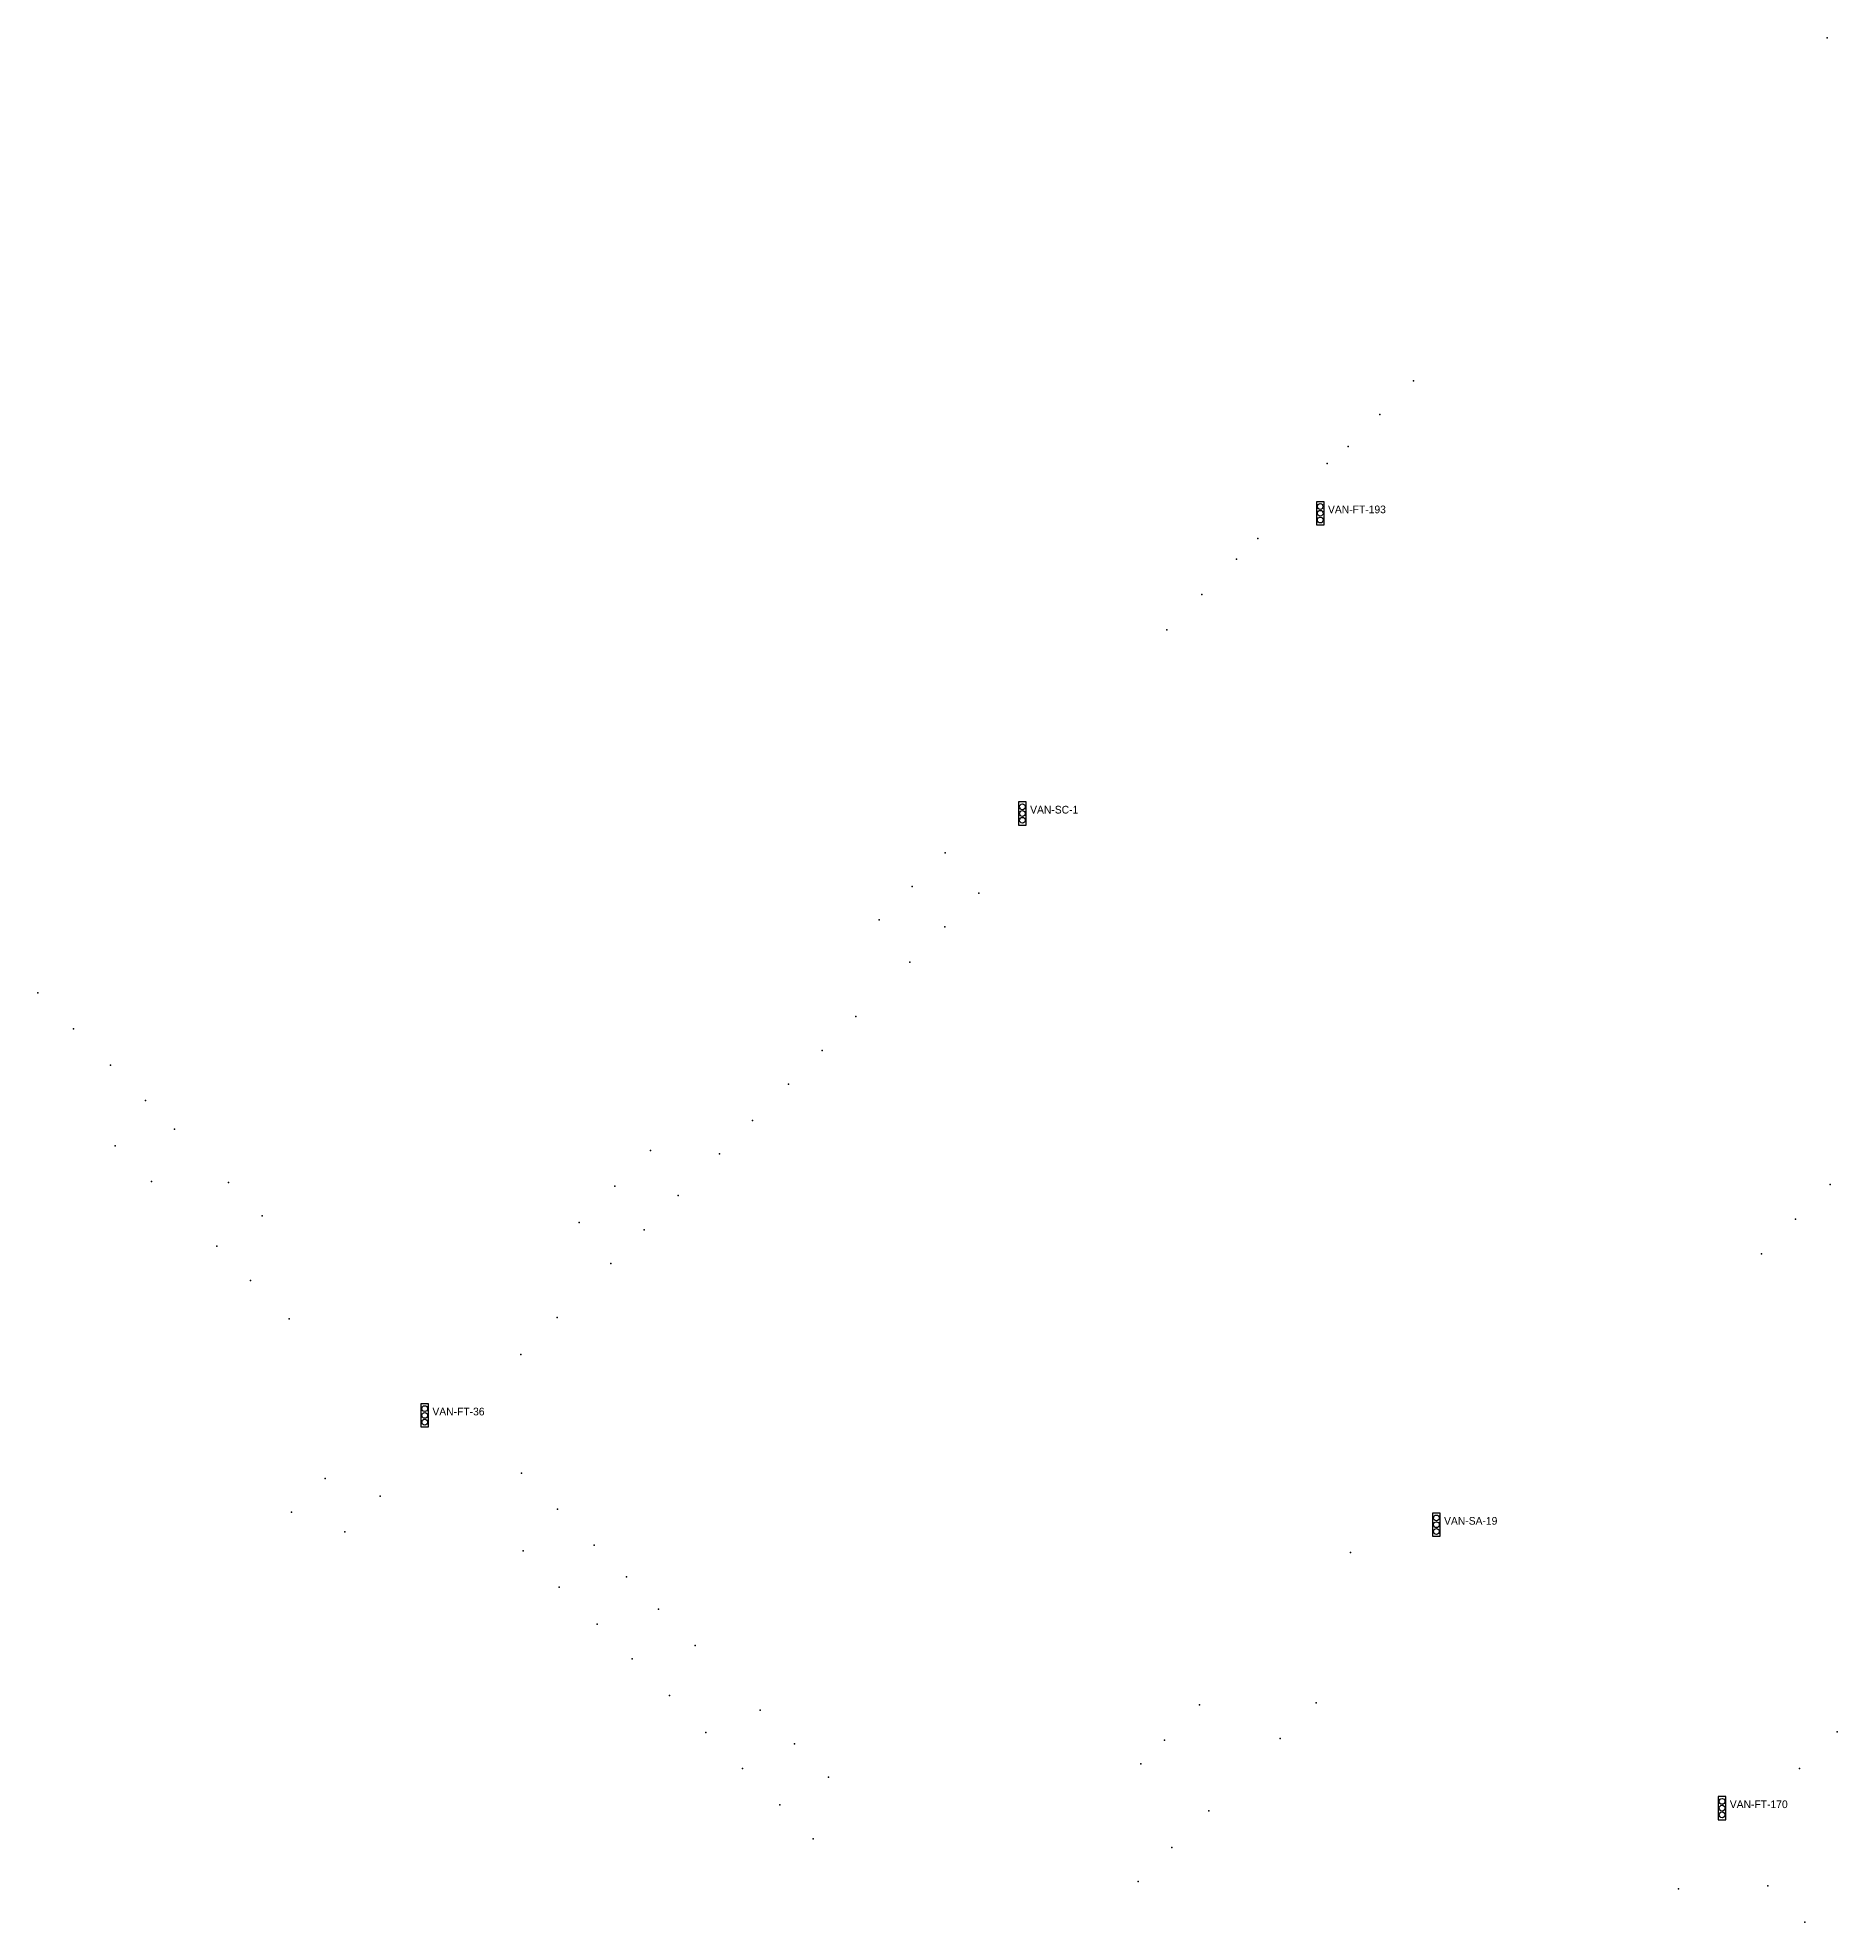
# Model space of a CAD drawing. Header units: inches. Extents: x 486474 to 494239, y 5455982 to 5460069.
# Drawn here: x 490357.5 to 490824.2, y 5458502.3 to 5458991 of the extents above; entities that cross this region are included whole.
import ezdxf

# ---------------------------------------------------------------- set-up
doc = ezdxf.new("R2010")
doc.units = ezdxf.units.IN
doc.header["$MEASUREMENT"] = 0
doc.layers.add('Parking Meters', color=10, linetype='Continuous')
doc.layers.add('Traffic Signals', color=10, linetype='Continuous')

msp = doc.modelspace()

# ---------------------------------------------------------------- linework, layer by layer
at = {"layer": 'Parking Meters', "color": 7}
for p in [(490821.55, 5458991.04), (490821.55, 5458991.04), (490714.3, 5458902.03), (490714.3, 5458902.03), (490705.62, 5458893.29), (490705.62, 5458893.29), (490697.39, 5458885.03), (490691.94, 5458880.63), (490673.94, 5458861.19), (490668.45, 5458855.82), (490668.45, 5458855.82), (490659.44, 5458846.68), (490659.44, 5458846.68), (490650.34, 5458837.45), (490650.34, 5458837.45), (490592.84, 5458779.71), (490592.84, 5458779.71), (490584.29, 5458770.93), (490584.29, 5458770.93), (490601.63, 5458769.24), (490601.63, 5458769.24), (490575.78, 5458762.33), (490592.82, 5458760.45), (490592.82, 5458760.45), (490583.66, 5458751.28), (490357.54, 5458743.33), (490357.54, 5458743.33), (490569.69, 5458737.23), (490569.69, 5458737.23), (490366.85, 5458734.05), (490366.85, 5458734.05), (490560.97, 5458728.4), (490560.97, 5458728.4), (490376.4, 5458724.65), (490376.4, 5458724.65), (490552.26, 5458719.68), (490552.26, 5458719.68), (490385.49, 5458715.44), (490393.02, 5458708.05), (490542.89, 5458710.25), (490542.89, 5458710.25), (490377.6, 5458703.73), (490377.6, 5458703.73), (490516.41, 5458702.52), (490516.41, 5458702.52), (490534.31, 5458701.62), (490387.04, 5458694.42), (490387.04, 5458694.42), (490406.99, 5458694.17), (490507.2, 5458693.21), (490507.2, 5458693.21), (490822.37, 5458693.66), (490822.37, 5458693.66), (490523.65, 5458690.81), (490523.65, 5458690.81), (490415.75, 5458685.51), (490415.75, 5458685.51), (490497.93, 5458683.82), (490813.4, 5458684.68), (490813.4, 5458684.68), (490514.82, 5458681.92), (490514.82, 5458681.92), (490403.98, 5458677.65), (490403.98, 5458677.65), (490804.54, 5458675.72), (490804.54, 5458675.72), (490412.75, 5458668.77), (490412.75, 5458668.77), (490506.14, 5458673.14), (490422.77, 5458658.84), (490422.77, 5458658.84), (490492.28, 5458659.18), (490492.28, 5458659.18), (490482.87, 5458649.59), (490432.13, 5458617.42), (490432.13, 5458617.42), (490482.96, 5458618.81), (490446.38, 5458612.82), (490446.38, 5458612.82), (490423.39, 5458608.68), (490423.39, 5458608.68), (490492.34, 5458609.47), (490492.34, 5458609.47), (490437.2, 5458603.59), (490437.2, 5458603.59), (490501.82, 5458600.13), (490501.82, 5458600.13), (490483.45, 5458598.63), (490483.45, 5458598.63), (490697.96, 5458598.26), (490510.19, 5458591.93), (490510.19, 5458591.93), (490492.77, 5458589.28), (490492.77, 5458589.28), (490518.57, 5458583.56), (490518.57, 5458583.56), (490502.64, 5458579.64), (490502.64, 5458579.64), (490511.7, 5458570.66), (490511.7, 5458570.66), (490528.04, 5458574.15), (490528.04, 5458574.15), (490521.35, 5458561.15), (490521.35, 5458561.15), (490544.88, 5458557.39), (490544.88, 5458557.39), (490658.85, 5458558.73), (490658.85, 5458558.73), (490689.03, 5458559.23), (490530.79, 5458551.6), (490530.79, 5458551.6), (490824.21, 5458551.71), (490553.82, 5458548.62), (490553.82, 5458548.62), (490649.7, 5458549.62), (490649.7, 5458549.62), (490679.77, 5458550.04), (490679.77, 5458550.04), (490540.32, 5458542.22), (490540.32, 5458542.22), (490643.6, 5458543.46), (490814.42, 5458542.25), (490562.59, 5458539.95), (490562.59, 5458539.95), (490549.98, 5458532.85), (490549.98, 5458532.85), (490661.2, 5458531.27), (490558.61, 5458523.99), (490651.67, 5458521.74), (490651.67, 5458521.74), (490642.95, 5458512.95), (490642.95, 5458512.95), (490783.03, 5458511.01), (490806.19, 5458511.79), (490806.19, 5458511.79), (490815.76, 5458502.35)]:
    msp.add_point(p, dxfattribs=at)
at = {"layer": 'Traffic Signals', "color": 1}
for points in [[(490689.14, 5458864.72), (490691.14, 5458864.72), (490691.14, 5458870.72), (490689.14, 5458870.72)], [(490611.9, 5458786.86), (490613.9, 5458786.86), (490613.9, 5458792.86), (490611.9, 5458792.86)], [(490456.9, 5458630.79), (490458.9, 5458630.79), (490458.9, 5458636.79), (490456.9, 5458636.79)], [(490719.24, 5458602.45), (490721.24, 5458602.45), (490721.24, 5458608.45), (490719.24, 5458608.45)], [(490793.34, 5458528.96), (490795.34, 5458528.96), (490795.34, 5458534.96), (490793.34, 5458534.96)]]:
    msp.add_lwpolyline(points, close=True, dxfattribs=at)
for centre in [(490690.14, 5458869.47), (490690.14, 5458867.72), (490690.14, 5458865.97), (490612.9, 5458791.61), (490612.9, 5458789.86), (490612.9, 5458788.11), (490457.9, 5458635.54), (490457.9, 5458633.79), (490457.9, 5458632.04), (490720.24, 5458607.2), (490720.24, 5458605.45), (490720.24, 5458603.7), (490794.34, 5458533.71), (490794.34, 5458531.96), (490794.34, 5458530.21)]:
    msp.add_circle(centre, 0.75, dxfattribs=at)

# ---------------------------------------------------------------- texts
for s, p in [('VAN-FT-193', (490692.14, 5458867.72)), ('VAN-SC-1', (490614.9, 5458789.86)), ('VAN-FT-36', (490459.9, 5458633.79)), ('VAN-SA-19', (490722.24, 5458605.45)), ('VAN-FT-170', (490796.34, 5458531.96))]:
    msp.add_text(s, height=2, dxfattribs=at).set_placement(p)

doc.saveas('drawing.dxf')
